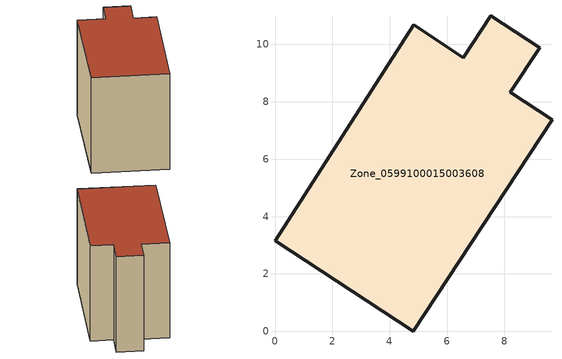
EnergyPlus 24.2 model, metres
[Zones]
Zone_0599100015003608
 floor ground (C_G): 0,3.16 4.83,10.68 6.57,9.54 7.53,11 9.23,9.89 8.21,8.33 9.66,7.38 4.83,0 z0.91
 wall outside (C_F): 4.83,0 9.66,7.38 8.21,8.33 9.23,9.89 7.53,11 6.57,9.54 4.83,10.68 0,3.16 4.83,0 z0.91:8.8
 roof outside (C_R): 4.83,10.68 0,3.16 4.83,0 9.66,7.38 8.21,8.33 9.23,9.89 7.53,11 6.57,9.54 z8.8
[BUILDING]
Pand.0599100015003608: North Axis=0; Terrain=City; Loads Convergence Tolerance Value=0.04; Temperature Convergence Tolerance Value=0.4; Solar Distribution=FullExterior; Maximum Number of Warmup Days=25; Minimum Number of Warmup Days=1
[Site:Location]
Rotterdam.The.Hague.AP_ZH_NLD Design_Conditions: Latitude=51.96; Longitude=4.45; Time Zone=1; Elevation=-4.5
[SITE:GROUNDTEMPERATURE:BUILDINGSURFACE]
18, 18, 18, 18, 18, 18, 18, 18, 18, 18, 18, 18
[MATERIAL] Thermal Absorptance=0.9; Solar Absorptance=0.7; Visible Absorptance=0.7
Name | Roughness | Thickness | Conductivity | Density | Specific Heat
G.TI.1965-1974 | MediumSmooth | 0.15 | 0.882353 | 540 | 1210
F.TI.1965-1974 | Rough | 0.3 | 0.697674 | 1920 | 840
R.TI.1965-1974 | MediumRough | 0.2 | 0.232558 | 1500 | 1000
[CONSTRUCTION]
C_G: G.TI.1965-1974
C_F: F.TI.1965-1974
C_R: R.TI.1965-1974
[ZONE]
Zone_0599100015003608: Type=1; Multiplier=1; Ceiling Height=Autocalculate; Volume=Autocalculate; Floor Area=autocalculate; Part of Total Floor Area=Yes
[ZONEINFILTRATION:DESIGNFLOWRATE]
Infil_Zone_0599100015003608: Zone or ZoneList or Space or SpaceList=Zone_0599100015003608; Schedule=AlwaysOn; Design Flow Rate Calculation Method=Flow/Area; Flow Rate per Floor Area=0.003; Constant Term Coefficient=1; Temperature Term Coefficient=0; Velocity Term Coefficient=0; Velocity Squared Term Coefficient=0
[HVACTEMPLATE:ZONE:IDEALLOADSAIRSYSTEM]
Zone_0599100015003608: Maximum Heating Supply Air Temperature=50; Minimum Cooling Supply Air Temperature=13; Maximum Heating Supply Air Humidity Ratio=0.0156; Minimum Cooling Supply Air Humidity Ratio=0.0077; Heating Limit=NoLimit; Cooling Limit=NoLimit; Dehumidification Control Type=ConstantSensibleHeatRatio; Cooling Sensible Heat Ratio=0.7; Dehumidification Setpoint=60; Humidification Control Type=None; Humidification Setpoint=30; Outdoor Air Method=None; Outdoor Air Flow Rate per Person=0.00944; Outdoor Air Flow Rate per Zone Floor Area=0; Outdoor Air Flow Rate per Zone=0; Demand Controlled Ventilation Type=None; Outdoor Air Economizer Type=NoEconomizer; Heat Recovery Type=None; Sensible Heat Recovery Effectiveness=0.7; Latent Heat Recovery Effectiveness=0.65
[ZONECONTROL:THERMOSTAT]
ThermostatControl_Zone_0599100015003608: Zone or ZoneList=Zone_0599100015003608; Control Type Schedule=DualSetpointControlType; Control 1=Thermostat_Zone_0599100015003608; Temperature Difference Between Cutout And Setpoint=0
[THERMOSTATSETPOINT:DUALSETPOINT]
Thermostat_Zone_0599100015003608: Heating Setpoint Temperature Schedule=HeatingSetpoint_Zone_0599100015003608; Cooling Setpoint Temperature Schedule=CoolingSetpoint_Zone_0599100015003608
[SCHEDULE:COMPACT]
HeatingSetpoint_Zone_0599100015003608: Through: 12/31, For: AllDays, Until: 24:00, 21
CoolingSetpoint_Zone_0599100015003608: Through: 12/31, For: AllDays, Until: 24:00, 24
DualSetpointControlType: Through: 12/31, For: AllDays, Until: 24:00, 4
AlwaysOn: Through: 12/31, For: AllDays, Until: 24:00, 1
